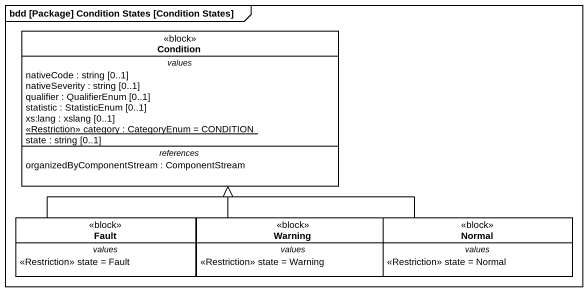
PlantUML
@startuml
mainframe bdd [Package] Condition States [Condition States]
hide circle
hide empty members
class Condition <<block>> {
  -- values --
  nativeCode : string [0..1]
  nativeSeverity : string [0..1]
  qualifier : QualifierEnum [0..1]
  statistic : StatisticEnum [0..1]
  xs:lang : xslang [0..1]
  {static} <<Restriction>> category : CategoryEnum = CONDITION
  state : string [0..1]
  -- references --
  organizedByComponentStream : ComponentStream
}
class Fault <<block>> {
  -- values --
  <<Restriction>> state = Fault
}
class Warning <<block>> {
  -- values --
  <<Restriction>> state = Warning
}
class Normal <<block>> {
  -- values --
  <<Restriction>> state = Normal
}
Fault -up-|> Condition
Warning -up-|> Condition
Normal -left-|> Condition
@enduml
